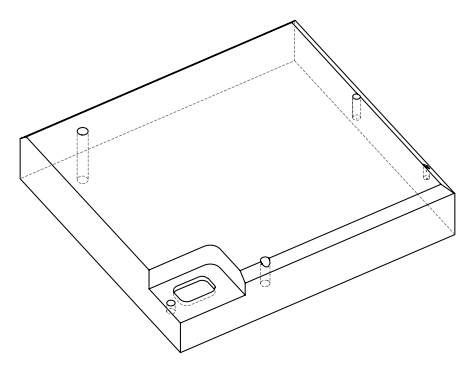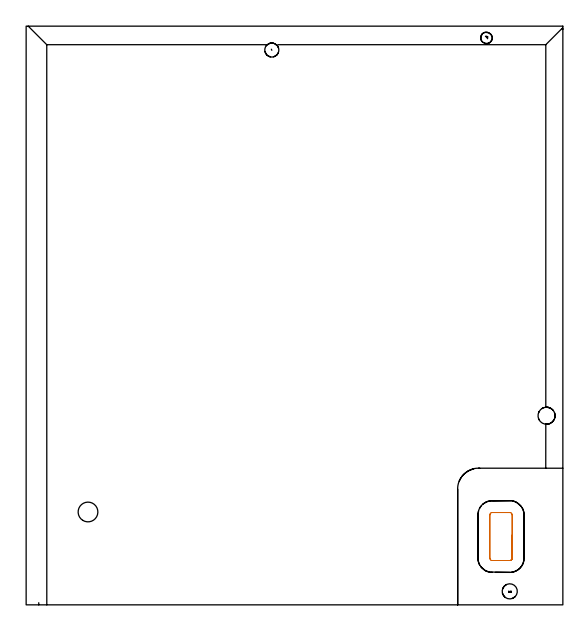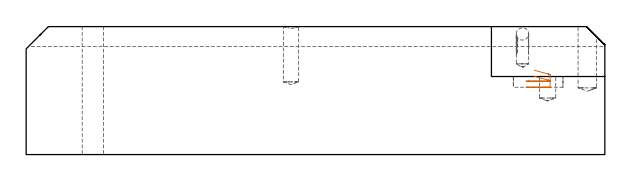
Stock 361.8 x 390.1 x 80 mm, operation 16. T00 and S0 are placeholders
(PLAN: 16 operations, 8 tool changes, 55.3 min)
(1 SPOT_DRILL | STEP1HOLE | NXT0321_9005460120000 | 0.03 min | 2 mm3)
(2 SPOT_DRILL_1 | STEP1POCKET | NXT0321_9005460120000 | 0.03 min | 1 mm3)
(3 SPOT_DRILL_2 | STEP1POCKET_1 | NXT0321_9005460120000 | 0.03 min | 11 mm3)
(4 SPOT_DRILL_3 | STEP1POCKET_2 | NXT0321_9005460120000 | 0.04 min | 3411 mm3)
(5 SPOT_DRILL_4 | STEP1POCKET_3 | NXT0321_9005460120000 | 0.03 min | 1 mm3)
(6 DRILL_THROUGH_HOLE_INTO_CENTER | STEP1HOLE | NXT0301_042 | 0.34 min | 3139 mm3)
(7 DRILL_TO_ENLARGE_THROUGH_HOLE | STEP1HOLE | UGT0301_267 | 0.35 min | 7943 mm3)
(8 DRILL_BLIND_HOLE_INTO_CENTER | STEP1POCKET | NXT0301_066 | 0.15 min | 2479 mm3)
(9 DRILL_BLIND_HOLE_INTO_CENTER_1 | STEP1POCKET_1 | UGT0301_196 | 0.11 min | 1102 mm3)
(10 DRILL_BLIND_HOLE_INTO_CENTER_2 | STEP1POCKET_2 | NXT0301_073 | 0.08 min | 1202 mm3)
(11 DRILL_BLIND_HOLE_INTO_CENTER_3 | STEP1POCKET_3 | NXT0301_086 | 0.17 min | 4037 mm3)
(12 AREA_MILL | FG_CHAMFER_SURFACE | UGT0205_001 | 15.7 min | 37683 mm3)
(13 AREA_MILL_1 | FG_CHAMFER_SURFACE_1 | UGT0205_001 | 14.28 min | 27296 mm3)
(14 AREA_MILL_2 | FG_CHAMFER_SURFACE_2 | UGT0205_001 | 11.76 min | 19400 mm3)
(15 MILL_CORNER_NOTCH_RECTANGULAR | CORNER_NOTCH_RECTANGULAR | UGT0201_008 | Follow Part, ap 4, ae 75% | 11.62 min | 198533 mm3)
(16 MILL_RECTANGULAR_POCKET | POCKET_RECTANGULAR_STRAIGHT | UGT0201_008 | Follow Part, ap 4, ae 75% | 0.59 min | 9524 mm3)
(TOOL NXT0321_9005460120000 | NC Spot Drill, 142deg, 12mm, Carbide, Uncoated | D12 PA142 FL30 Z2)
(TOOL NXT0301_042 | Carbide Drill 7.1mm [860.1-0710-057A1-MM 2214] | D7.1 PA140 FL85 Z2)
(TOOL UGT0301_267 | Twist Drill 13.3 mm | D13.3 PA118 FL108 Z2)
(TOOL NXT0301_066 | Carbide Drill 9.5mm [860.1-0950-029A1-MM 2214] | D9.5 PA140 FL47 Z2)
(TOOL UGT0301_196 | Twist Drill 7.7 mm | D7.7 PA118 FL73 Z2)
(TOOL NXT0301_073 | Carbide Drill 10.2mm [860.1-1020-031A1-MM 2214] | D10.2 PA140 FL55 Z2)
(TOOL NXT0301_086 | Carbide Drill 11.5mm [860.1-1150-035A1-MM 2214] | D11.5 PA140 FL55 Z2)
(TOOL UGT0205_001 | Chamfer Mill 20 x 3 x 45 deg. | D20 FL50 Z2)
(TOOL UGT0201_008 | End Mill 16 mm | D16 FL32 Z4)
(OP 16 MILL_RECTANGULAR_POCKET)
G17 G21 G94 G90
T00 M6
G54
G17 G0 G90 X317.728 Y29.9 S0 M3
G43 Z90.112 H0
Z52.702
G94 G1 X326.223 Z50.426 F250.
X326.52 Y29.955 Z50.345
X326.8 Y30.068 Z50.264
X327.052 Y30.234 Z50.183
X327.266 Y30.448 Z50.102
X327.432 Y30.7 Z50.021
X327.545 Y30.98 Z49.94
X327.6 Y31.277 Z49.859
Y46.05 Z45.901
Y60.7 F500.
G3 X326.1 Y62.2 R1.5
G1 X314.1
G3 X312.6 Y60.7 R1.5
G1 Y31.4
G3 X314.1 Y29.9 R1.5
G1 X326.1
G3 X327.6 Y31.4 R1.5
G1 Y46.05
Y47.05
G0 X317.728 Y29.9 Z48.901
G1 X326.223 Z46.625 F250.
X326.52 Y29.955 Z46.544
X326.8 Y30.068 Z46.463
X327.052 Y30.234 Z46.382
X327.266 Y30.448 Z46.301
X327.432 Y30.7 Z46.22
X327.545 Y30.98 Z46.139
X327.6 Y31.277 Z46.058
Y46.05 Z42.1
Y60.7 F500.
G3 X326.1 Y62.2 R1.5
G1 X314.1
G3 X312.6 Y60.7 R1.5
G1 Y31.4
G3 X314.1 Y29.9 R1.5
G1 X326.1
G3 X327.6 Y31.4 R1.5
G1 Y46.05
Y47.05
G0 Z90.112
M5
M2
